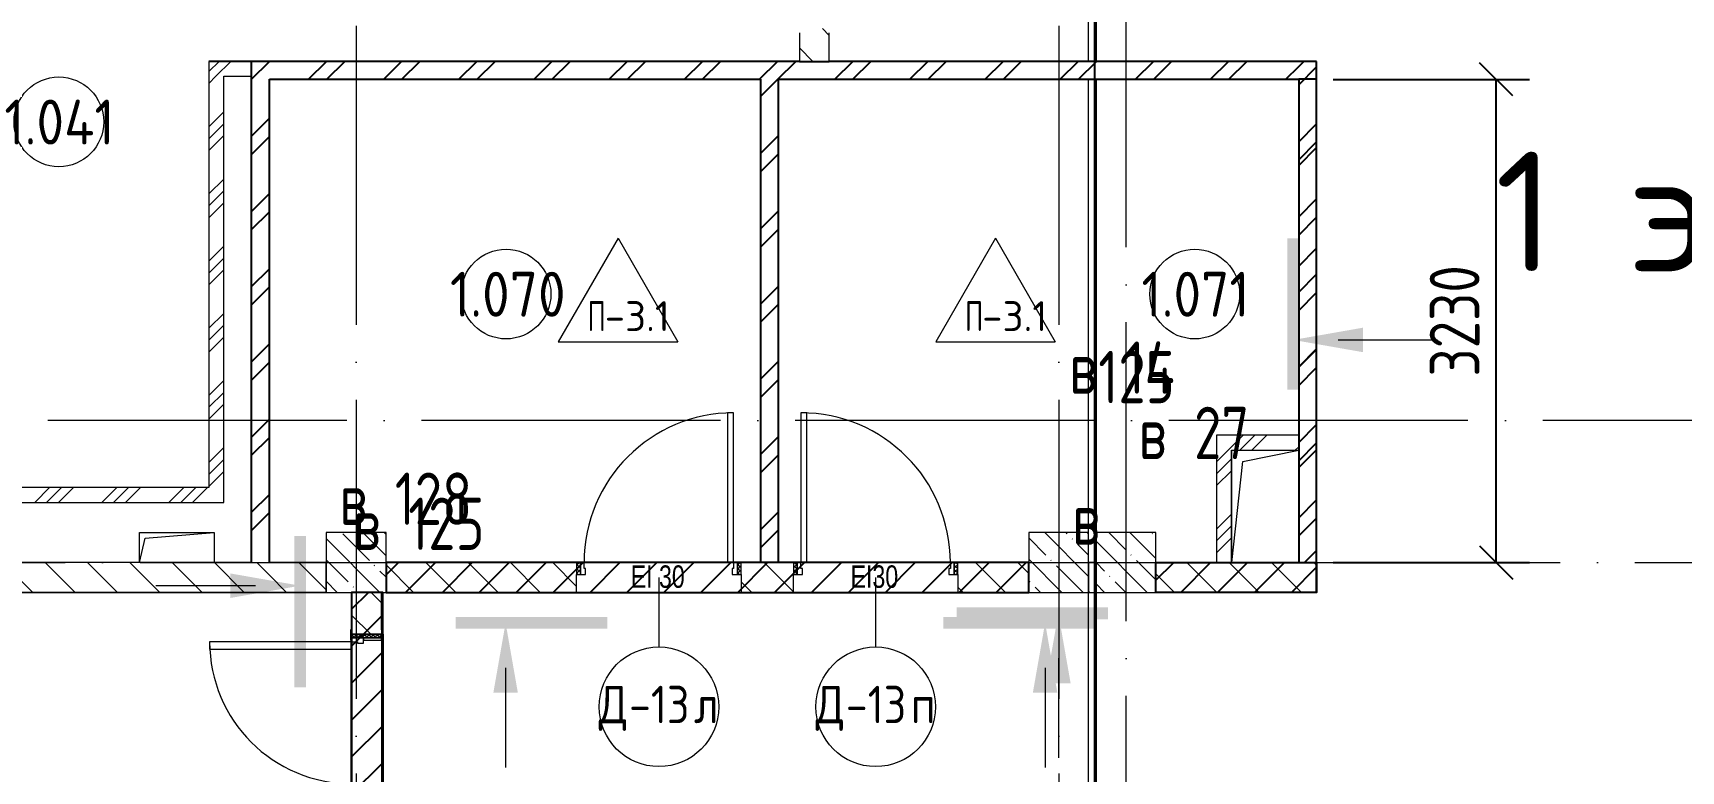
# Model space of a CAD drawing. Header units: millimetres. Extents: x -68946 to 690821, y -552984 to 293768.
# Drawn here: x 119026 to 130051, y 38580 to 43515 of the extents above; entities that cross this region are included whole.
import ezdxf

# ---------------------------------------------------------------- set-up
doc = ezdxf.new("R2010")
doc.units = ezdxf.units.MM
doc.linetypes.add('ADSK_Линия сетки', pattern=[2500, 2000, -250, 0, -250])
doc.linetypes.add('ADSK_Скрыто', pattern=[600, 300, -300])
doc.layers.get('Defpoints').update_dxf_attribs({"color": 250})
for name, color, linetype, lineweight in [('0) блоки', 250, 'Continuous', 25), ('A-AREA-____-IDEN', 250, 'Continuous', 9), ('A-DETL-GENF-OTLN', 250, 'Continuous', 5), ('A-DOOR-____-IDEN', 250, 'Continuous', 9), ('A-DOOR-____-MCUT', 250, 'Continuous', 5), ('A-DOOR-____-OTLN', 250, 'Continuous', 5), ('A-DOOR-FRAM-MCUT', 250, 'Continuous', 5), ('A-DOOR-FRAM-OTLN', 250, 'Continuous', 5), ('A-DOOR-GLAZ-MCUT', 250, 'Continuous', 5), ('A-FLOR-____-IDEN', 250, 'Continuous', 9), ('A-FLOR-____-OTLN', 250, 'Continuous', 9), ('A-GLAZ-____-OTLN', 250, 'Continuous', 5), ('A-WALL-____-MCUT', 250, 'Continuous', 13), ('A-WALL-____-PATT', 250, 'Continuous', 13), ('G-____-____-SYMB', 250, 'ADSK_Скрыто', 9), ('G-____-____-TEXT', 250, 'Continuous', 9), ('I-WALL-____-OTLN', 250, 'Continuous', 9), ('S-COLS-____-MCUT', 250, 'Continuous', 25), ('S-COLS-____-OTLN', 250, 'Continuous', 9), ('S-GRID-____-OTLN', 250, 'Continuous', 9)]:
    doc.layers.add(name, color=color, linetype=linetype, lineweight=lineweight)
doc.styles.add('Arial Narrow', font='ARIALN.TTF', dxfattribs={"width": 0.9, "height": 150})
doc.styles.add('GOST Common_1', font='', dxfattribs={"width": 0.9, "height": 250})
doc.styles.add('GOST Common_2', font='', dxfattribs={"width": 0.8, "height": 350})
doc.styles.add('ISOCPEUR_1', font='isocpeur.ttf', dxfattribs={"width": 0.9, "height": 250})
doc.styles.add('ISOCPEUR_2', font='isocpeur.ttf', dxfattribs={"height": 160})
doc.styles.add('ISOCPEUR_6', font='isocpeur.ttf', dxfattribs={"height": 3.5})
doc.styles.get("Standard").update_dxf_attribs({"font": 'ГОСТ тип А.ttf'})
doc.styles.get('GOST Common_1').set_extended_font_data('GOST Common')
doc.styles.get('GOST Common_2').set_extended_font_data('GOST Common')
doc.dimstyles.new('А3', dxfattribs={"dimtxt": 333, "dimasz": 222, "dimexe": 222, "dimexo": 111, "dimgap": 111, "dimtad": 1, "dimtoh": 1, "dimdec": 0, "dimrnd": 0.0015, "dimzin": 0, "dimdsep": 46, "dimtxsty": 'Standard', "dimblk": 'OBLIQUE', "dimcen": 0, "dimclrd": 7, "dimclre": 7, "dimclrt": 7, "dimadec": 0, "dimazin": 0, "dimtfac": 1, "dimtdec": 0, "dimtofl": 0, "dimtmove": 0, "dimatfit": 3, "dimfxl": 1, "dimtolj": 1, "dimtzin": 0, "dimarcsym": 0})
pattern_1 = [(135, (12287.91, -0.0006), (-141.42136, -141.42136), [])]
pattern_2 = [(45, (12287.9, -0.0006), (-224.5064, 224.5064), []), (45, (12367.3, -0.0006), (0, 449.0128), []), (45, (12208.54, -0.0006), (0, 449.0128), [])]
pattern_3 = [(45, (12287.9, -0.0006), (-251.4472, 251.4472), []), (45, (12287.9, 381), (-251.4472, 251.4472), [])]
pattern_4 = [(135, (1751.41, 164.685), (-14.14214, -14.14214), []), (225, (1751.41, 164.685), (14.14214, -14.14214), [])]
pattern_5 = [(45, (-371.384, 164.685), (-14.1421, 14.1421), []), (135, (-371.384, 164.685), (-14.1421, -14.1421), [])]
pattern_6 = [(135, (12287.91, -0.0006), (-142.5612, -142.5612), []), (135, (12430.48, -0.0006), (-142.5612, -142.5612), [252.016, -50.403, 3.353, -47.05])]

# ---------------------------------------------------------------- blocks, each defined once
blk = doc.blocks.new('Разрез - Номер вида спереди_3_5 мм-32550530-АР1_Кладочный план 1 этажа С2и3')
at = {"layer": 'G-____-____-SYMB', "linetype": 'Continuous'}
for points in [[(9.8, 0.4), (9.8, -0.39), (-0.33, -0.39), (-0.33, 0.4)], [(2.18, -4.67), (3, 0), (3.82, -4.67)]]:
    blk.add_hatch(color=256, dxfattribs=at).paths.add_polyline_path(points)
at = {"layer": 'G-____-____-SYMB', "linetype": 'Continuous', "lineweight": 20}
blk.add_line((3, -3), (3, -9.66), dxfattribs=at)
blk = doc.blocks.new('Разрез - Номер вида сзади_3_5 мм-32550532-АР1_Кладочный план 1 этажа С2и3')
at = {"layer": 'G-____-____-SYMB', "linetype": 'Continuous'}
for points in [[(9.8, 0.4), (9.8, -0.39), (-0.33, -0.39), (-0.33, 0.4)], [(2.18, -4.67), (3, 0), (3.82, -4.67)]]:
    blk.add_hatch(color=256, dxfattribs=at).paths.add_polyline_path(points)
at = {"layer": 'G-____-____-SYMB', "linetype": 'Continuous', "lineweight": 20}
blk.add_line((3, -3), (3, -9.66), dxfattribs=at)
blk = doc.blocks.new('Дверь_СКБ_1Ст - Д-13л_1100x2100h_Артистическая-36190798-АР1_Маркировочный план 1 этажа С2и3')
at = {"layer": 'A-DOOR-____-OTLN'}
h = blk.add_hatch(dxfattribs=at)
h.set_pattern_fill('FP_14', color=256, style=0, pattern_type=2)
h.set_pattern_definition(pattern_4)
h.paths.add_polyline_path([(562.5, 20), (561.7, 100), (537.5, 100), (537.5, 20)])
at = {"layer": 'A-DOOR-FRAM-OTLN'}
h = blk.add_hatch(dxfattribs=at)
h.set_pattern_fill('FP_15', color=256, style=0, pattern_type=2)
h.set_pattern_definition(pattern_5)
h.paths.add_polyline_path([(-512.5, 20), (-512.5, 100), (-537.5, 100), (-537.5, 20)])
at = {"layer": 'A-DOOR-____-MCUT'}
for p, q in [((512.5, 1100), (472.5, 1100)), ((472.5, 1100), (472.5, 100)), ((512.5, 100), (512.5, 1100)), ((472.5, 100), (512.5, 100))]:
    blk.add_line(p, q, dxfattribs=at)
at = {"layer": 'A-DOOR-____-OTLN'}
blk.add_arc((512.5, 100), 1000, 90, 180, dxfattribs=at)
at = {"layer": 'A-DOOR-FRAM-MCUT'}
for p, q in [((-512.5, 100), (-537.5, 100)), ((-537.5, 100), (-537.5, 20)), ((-537.5, 20), (-512.5, 20)), ((-487.5, 100), (-512.5, 100)), ((-512.5, 100), (-512.5, 20)), ((-512.5, 20), (-512.5, 100)), ((-512.5, 20), (-477.5, 20)), ((-487.5, 60), (-487.5, 100)), ((-477.5, 60), (-487.5, 60)), ((-477.5, 20), (-477.5, 60)), ((512.5, 60), (502.5, 60)), ((502.5, 60), (502.5, 20)), ((502.5, 20), (537.5, 20)), ((512.5, 100), (512.5, 60)), ((537.5, 100), (512.5, 100)), ((537.5, 20), (537.5, 100)), ((562.5, 100), (537.5, 100)), ((537.5, 100), (537.5, 20)), ((537.5, 20), (562.5, 20)), ((562.5, 20), (562.5, 100))]:
    blk.add_line(p, q, dxfattribs=at)
blk = doc.blocks.new('Дверь_СКБ_1Ст - Д-13п_1100x2100h_Артистическая-36206532-АР1_Маркировочный план 1 этажа С2и3')
at = {"layer": 'A-DOOR-____-OTLN'}
h = blk.add_hatch(dxfattribs=at)
h.set_pattern_fill('FP_14', color=256, style=0, pattern_type=2)
h.set_pattern_definition(pattern_4)
h.paths.add_polyline_path([(562.5, 20), (562.5, 100), (537.5, 100), (537.5, 20), (548.3, 20)])
at = {"layer": 'A-DOOR-FRAM-OTLN'}
h = blk.add_hatch(dxfattribs=at)
h.set_pattern_fill('FP_15', color=256, style=0, pattern_type=2)
h.set_pattern_definition(pattern_5)
h.paths.add_polyline_path([(-537.5, 20), (-512.5, 20), (-512.5, 100), (-537.5, 100)])
at = {"layer": 'A-DOOR-____-MCUT'}
for p, q in [((-487.5, 1100), (-487.5, 100)), ((-447.5, 1100), (-487.5, 1100)), ((-447.5, 100), (-447.5, 1100)), ((-487.5, 100), (-447.5, 100))]:
    blk.add_line(p, q, dxfattribs=at)
at = {"layer": 'A-DOOR-____-OTLN'}
blk.add_arc((-487.5, 100), 1000, 360, 90, dxfattribs=at)
at = {"layer": 'A-DOOR-FRAM-MCUT'}
for p, q in [((-512.5, 100), (-537.5, 100)), ((-537.5, 100), (-537.5, 20)), ((-537.5, 20), (-512.5, 20)), ((-487.5, 100), (-512.5, 100)), ((-512.5, 100), (-512.5, 20)), ((-512.5, 20), (-512.5, 100)), ((-512.5, 20), (-477.5, 20)), ((-487.5, 60), (-487.5, 100)), ((-477.5, 60), (-487.5, 60)), ((-477.5, 20), (-477.5, 60)), ((512.5, 60), (502.5, 60)), ((502.5, 60), (502.5, 20)), ((502.5, 20), (537.5, 20)), ((512.5, 100), (512.5, 60)), ((537.5, 100), (512.5, 100)), ((537.5, 20), (537.5, 100)), ((562.5, 100), (537.5, 100)), ((537.5, 100), (537.5, 20)), ((537.5, 20), (562.5, 20)), ((562.5, 20), (562.5, 100))]:
    blk.add_line(p, q, dxfattribs=at)
blk = doc.blocks.new('_Wn_-As_OpeningMEP_floor__Rectangular - _Wn_-As_OpeningMEP_floor__Rectangular-32466847-АР1_Маркировочный план 1 этажа С2и3')
at = {"layer": 'A-DETL-GENF-OTLN', "lineweight": 5}
for p, q in [((-250, -50), (-212, 112)), ((-212, 112), (250, 150))]:
    blk.add_line(p, q, dxfattribs=at)
blk = doc.blocks.new('_Wn_-As_OpeningMEP_floor__Rectangular - _Wn_-As_OpeningMEP_floor__Rectangular-34851373-АР1_Маркировочный план 1 этажа С2и3')
at = {"layer": 'A-DETL-GENF-OTLN', "lineweight": 5}
for p, q in [((-225, -325), (-150, 350)), ((-150, 350), (223, 425))]:
    blk.add_line(p, q, dxfattribs=at)
blk = doc.blocks.new('Дверь_СКБ_2Ст_Фрамуга2 - Н_ВВ-18_2700x2600h_Учебные помещения_Фрамуга справа 60 мин_-42055389-АР1_Маркировочный план 1 этажа С2и3')
at = {"layer": 'A-DOOR-____-OTLN'}
h = blk.add_hatch(dxfattribs=at)
h.set_pattern_fill('FP_158', color=256, style=0, pattern_type=2)
h.set_pattern_definition([(135, (951.411, 164.685), (-14.1421, -14.1421), []), (225, (951.411, 164.685), (14.1421, -14.1421), [])])
h.paths.add_polyline_path([(1337.5, 100), (1337.5, -100), (1362.5, -100), (1362.5, 100)])
at = {"layer": 'A-DOOR-FRAM-OTLN'}
h = blk.add_hatch(dxfattribs=at)
h.set_pattern_fill('FP_157', color=256, style=0, pattern_type=2)
h.set_pattern_definition([(45, (-1171.384, 164.685), (-14.1421, 14.1421), []), (135, (-1171.384, 164.685), (-14.1421, -14.1421), [])])
h.paths.add_polyline_path([(-1337.5, 83.1), (-1337.5, -100), (-1312.5, -100), (-1312.5, 100), (-1337.5, 100)])
at = {"layer": 'A-DOOR-____-MCUT'}
for p, q in [((-587.5, 1050), (-587.5, 100)), ((-537.5, 1050), (-587.5, 1050)), ((-537.5, 100), (-537.5, 1050)), ((1312.5, 1050), (1262.5, 1050)), ((1262.5, 1050), (1262.5, 100)), ((1312.5, 100), (1312.5, 1050)), ((1262.5, 100), (1312.5, 100))]:
    blk.add_line(p, q, dxfattribs=at)
at = {"layer": 'A-DOOR-____-OTLN'}
for centre, start, end in [((-587.5, 100), 0, 90), ((1312.5, 100), 90, 180)]:
    blk.add_arc(centre, 950, start, end, dxfattribs=at)
at = {"layer": 'A-DOOR-FRAM-MCUT'}
for p, q in [((-1297.5, 108), (-1367.5, 108)), ((-1367.5, 108), (-1367.5, 100)), ((-1367.5, 100), (-1297.5, 100)), ((-1312.5, 100), (-1337.5, 100)), ((-1337.5, 100), (-1337.5, -100)), ((-1312.5, 100), (-1312.5, 20)), ((-1087.5, 100), (-1312.5, 100)), ((-1312.5, -100), (-1312.5, 100)), ((-1312.5, 20), (-1087.5, 20)), ((-1297.5, 20), (-1312.5, 20)), ((-1312.5, 20), (-1312.5, -100)), ((-1297.5, 100), (-1297.5, 108)), ((-1297.5, 100), (-1297.5, 20)), ((-1297.5, -100), (-1297.5, 20)), ((-677.5, 100), (-677.5, 108)), ((-677.5, 108), (-607.5, 108)), ((-667.5, 108), (-597.5, 108)), ((-667.5, 100), (-667.5, 108)), ((-607.5, 108), (-607.5, 100)), ((-597.5, 108), (-597.5, 100)), ((1312.5, 60), (1302.5, 60)), ((1302.5, 60), (1302.5, 20)), ((1302.5, 20), (1337.5, 20)), ((1312.5, 100), (1312.5, 60)), ((1337.5, 100), (1312.5, 100)), ((1392.5, 108), (1322.5, 108)), ((1322.5, 108), (1322.5, 100)), ((1322.5, 100), (1392.5, 100)), ((1337.5, 20), (1322.5, 20)), ((1322.5, 20), (1322.5, -100)), ((1337.5, 20), (1337.5, 100)), ((1362.5, 100), (1337.5, 100)), ((1337.5, 100), (1337.5, -100)), ((1337.5, -100), (1337.5, 20)), ((1362.5, -100), (1362.5, 100)), ((1392.5, 100), (1392.5, 108)), ((-1297.5, -100), (-1367.5, -100)), ((-1367.5, -100), (-1367.5, -108)), ((-1367.5, -108), (-1297.5, -108)), ((-1337.5, -100), (-1312.5, -100)), ((-1312.5, -100), (-1297.5, -100)), ((-1297.5, -108), (-1297.5, -100)), ((1322.5, -100), (1337.5, -100)), ((1392.5, -100), (1322.5, -100)), ((1322.5, -100), (1322.5, -108)), ((1322.5, -108), (1392.5, -108)), ((1337.5, -100), (1362.5, -100)), ((1392.5, -108), (1392.5, -100))]:
    blk.add_line(p, q, dxfattribs=at)
at = {"layer": 'A-DOOR-GLAZ-MCUT'}
for p, q in [((-1297.5, 70), (-1087.5, 70)), ((-1297.5, 50), (-1087.5, 50))]:
    blk.add_line(p, q, dxfattribs=at)
blk = doc.blocks.new('AAR_СКБ_Марка_Помещения_мал - Номер-28977439-АР1_Маркировочный план 1 этажа С2и3')
at = {"layer": 'A-AREA-____-IDEN'}
blk.add_circle((-0.03, 0), 3, dxfattribs=at)
blk = doc.blocks.new('AAR_СКБ_Марка_Перекрытия - Марка пола-17325028-АР1_Маркировочный план 1 этажа С2и3')
at = {"layer": 'A-FLOR-____-IDEN'}
for p, q in [((0, 6.93), (-4, 0)), ((0, 6.93), (4, 0)), ((-4, 0), (4, 0))]:
    blk.add_line(p, q, dxfattribs=at)
blk = doc.blocks.new('ADSK_Марка_Дверь - Типоразмер_ADSK_Марка-30565456-АР1_Маркировочный план 1 этажа С2и3')
at = {"layer": 'A-DOOR-____-IDEN'}
blk.add_circle((0, 0), 4, dxfattribs=at)
blk = doc.blocks.new('_Oblique')
at = {"color": 0, "linetype": 'ByBlock', "lineweight": -2}
blk.add_line((-0.5, -0.5), (0.5, 0.5), dxfattribs=at)
blk = doc.blocks.new('*D5447')
at = {"color": 7, "lineweight": -2, "transparency": 16777216}
for p, q in [((127724, 43205), (129036, 43205)), ((128814, 39975), (128814, 43205)), ((127724, 39975), (129036, 39975))]:
    blk.add_line(p, q, dxfattribs=at)
at = {"layer": 'Defpoints', "color": 0, "lineweight": 30, "transparency": 16777216}
for p in [(127613, 43205), (128814, 43205), (127613, 39975)]:
    blk.add_point(p, dxfattribs=at)
at = {"color": 7, "lineweight": -2, "transparency": 16777216, "xscale": 222, "yscale": 222, "zscale": 222}
for p, rotation in [((128814, 43205), 90), ((128814, 39975), 270)]:
    blk.add_blockref('_Oblique', p, dxfattribs=dict(at, rotation=rotation))
at = {"color": 7, "transparency": 16777216, "insert": (128536, 41590), "char_height": 333, "attachment_point": 5, "rotation": 90}
blk.add_mtext('\\A1;3230', dxfattribs=at)

msp = doc.modelspace()

# ---------------------------------------------------------------- hatches: boundary and pattern name
at = {"layer": '0) блоки'}
h = msp.add_hatch(dxfattribs=at)
h.set_pattern_fill('FP_4', color=256, style=0, pattern_type=2)
h.set_pattern_definition(pattern_3)
h.paths.add_polyline_path([(120608.9138, 39975.023), (120608.9138, 43325.1926), (120488.9138, 43325.1926), (120488.9138, 39975.023)])
h = msp.add_hatch(dxfattribs=at)
h.set_pattern_fill('FP_4', color=256, style=0, pattern_type=2)
h.set_pattern_definition(pattern_3)
h.paths.add_polyline_path([(125687.8919, 43205.1926), (127492.9138, 43205.1926), (127492.9138, 43325.1926), (120608.9138, 43325.1926), (120608.9138, 43205.1926), (125645.2287, 43205.1926)])
h = msp.add_hatch(dxfattribs=at)
h.set_pattern_fill('FP_4', color=256, style=0, pattern_type=2)
h.set_pattern_definition(pattern_3)
h.paths.add_polyline_path([(127494.9665, 39975.023), (127612.9138, 39975.023), (127612.9138, 43325.1926), (127492.9138, 43325.1926), (127492.9138, 39975.023)])
h = msp.add_hatch(dxfattribs=at)
h.set_pattern_fill('FP_4', color=256, style=0, pattern_type=2)
h.set_pattern_definition(pattern_3)
h.paths.add_polyline_path([(124012.9138, 39975.023), (124012.9138, 43205.1926), (123892.9138, 43205.1926), (123892.9138, 39975.023), (123937.9138, 39975.023)])
h = msp.add_hatch(dxfattribs=at)
h.set_pattern_fill('ANSI31', color=256, scale=150)
h.paths.add_polyline_path([(127492.9138, 39975.023), (127612.9138, 39975.023), (127612.9138, 43205.1926), (127492.9138, 43205.1926)])
h = msp.add_hatch(dxfattribs=at)
h.set_pattern_fill('ANSI31', color=256, scale=55)
h.paths.add_polyline_path([(125687.8919, 39975), (121387.8919, 39975), (121387.8919, 39774.9994), (125687.8919, 39774.9994)])
h.paths.add_polyline_path([(121357.9147, 35774.9403), (117387.8919, 35774.9403), (117387.8919, 35974.9994), (121357.9147, 35974.9994)])
h = msp.add_hatch(dxfattribs=at)
h.set_pattern_fill('ANSI31', color=256, scale=55)
h.paths.add_polyline_path([(126537.8919, 39975.023), (127612.9138, 39975.023), (127612.9138, 39775.023), (126537.8919, 39775.023)])
h = msp.add_hatch(dxfattribs=at)
h.set_pattern_fill('ANSI31', color=256, scale=55)
h.paths.add_polyline_path([(121157.9147, 35974.9403), (121366.3492, 35974.9403), (121366.3492, 39774.9994), (121157.9147, 39774.9994)])
h.paths.add_polyline_path([(125687.8919, 35974.9994), (121657.9147, 35974.9994), (121657.9147, 35774.9403), (125687.8919, 35774.9403)])
at = {"layer": 'A-WALL-____-PATT', "lineweight": 15, "true_color": 0x000000}
h = msp.add_hatch(dxfattribs=at)
h.set_pattern_fill('FP_2', color=18, style=0, pattern_type=2)
h.set_pattern_definition(pattern_1)
h.paths.add_polyline_path([(124152.9138, 43325.1926), (124352.9138, 43325.1926), (124352.9138, 43545.0377), (124152.9138, 43545.0377), (124152.9138, 43515.0377)])
h.paths.add_polyline_path([(124192.9138, 45245.0377), (124352.9138, 45245.0377), (124352.9138, 45525), (124152.9138, 45525), (124152.9138, 45245.0377)])
h = msp.add_hatch(dxfattribs=at)
h.set_pattern_fill('FP_5', color=18, style=0, pattern_type=2)
h.set_pattern_definition(pattern_2)
h.paths.add_polyline_path([(120488.9138, 43225.1926), (120488.9138, 43325.1926), (120202.9138, 43325.1926), (120202.9138, 43225.1926), (120302.9138, 43225.1926)])
h = msp.add_hatch(dxfattribs=at)
h.set_pattern_fill('FP_5', color=18, style=0, pattern_type=2)
h.set_pattern_definition(pattern_2)
h.paths.add_polyline_path([(120202.9138, 40475.023), (120302.9138, 40475.023), (120302.9138, 43225.1926), (120202.9138, 43225.1926), (120202.9138, 41030.2707)])
h = msp.add_hatch(dxfattribs=at)
h.set_pattern_fill('FP_5', color=18, style=0, pattern_type=2)
h.set_pattern_definition(pattern_2)
h.paths.add_polyline_path([(126942.9138, 39975.023), (127042.9138, 39975.023), (127042.9138, 40825.023), (126942.9138, 40825.023), (126942.9138, 40174.9994)])
h = msp.add_hatch(dxfattribs=at)
h.set_pattern_fill('FP_5', color=18, style=0, pattern_type=2)
h.set_pattern_definition(pattern_2)
h.paths.add_polyline_path([(127044.9665, 40725.023), (127492.9138, 40725.023), (127492.9138, 40825.023), (127042.9138, 40825.023), (127042.9138, 40725.023)])
h = msp.add_hatch(dxfattribs=at)
h.set_pattern_fill('FP_5', color=18, style=0, pattern_type=2)
h.set_pattern_definition(pattern_2)
h.paths.add_polyline_path([(120237.9334, 40375.023), (120302.9138, 40375.023), (120302.9138, 40475.023), (117737.9005, 40475.023), (117737.9005, 40375.023), (120202.9138, 40375.023)])
h.paths.add_polyline_path([(117537.8919, 40375.023), (117537.9005, 40375.023), (117537.8919, 40475.023)])
h.paths.add_polyline_path([(115805.5828, 40375.023), (116837.9005, 40375.023), (116837.9005, 40475.023), (115522.9005, 40475.023), (115522.9005, 40375.023), (115588.6122, 40375.023)])
h.paths.add_polyline_path([(115222.9005, 40375.023), (115222.9005, 40475.023), (115122.9005, 40475.023), (115122.9005, 40375.023), (115150.5869, 40375.023)])
h = msp.add_hatch(dxfattribs=at)
h.set_pattern_fill('FP_2', color=18, style=0, pattern_type=2)
h.set_pattern_definition(pattern_1)
h.paths.add_polyline_path([(110957.9138, 39775.023), (111237.8919, 39775.023), (111237.8919, 39975.023), (110927.9138, 39975.023), (110927.9138, 39775.023)])
h.paths.add_polyline_path([(120521.7793, 39775.023), (120608.9138, 39775.023), (120608.9138, 39975.023), (117537.8919, 39975.023), (117537.8919, 39775.023), (120391.5063, 39775.023)])
h.paths.add_polyline_path([(114412.9005, 39775.023), (114872.9005, 39775.023), (114872.9001, 39975.023), (114412.9005, 39975.023)])
h.paths.add_polyline_path([(117037.8919, 39775.023), (117037.8919, 39975.023), (115372.9005, 39975.023), (115372.9005, 39775.023), (116587.9144, 39775.023)])
h.paths.add_polyline_path([(113206.2618, 39775.023), (113312.9005, 39775.023), (113312.9005, 39975.023), (112797.9005, 39975.023), (112797.9005, 39973.407), (111737.8919, 39973.407), (111737.8919, 39775.023), (113197.9005, 39775.023)])
h.paths.add_polyline_path([(105972.666, 39775.023), (109827.9138, 39775.023), (109827.9138, 39975.023), (105937.8919, 39974.1637), (105937.9138, 39775.0243), (105942.3609, 39775.023)])
h = msp.add_hatch(dxfattribs=at)
h.set_pattern_fill('FP_2', color=18, style=0, pattern_type=2)
h.set_pattern_definition(pattern_1)
h.paths.add_polyline_path([(127494.9665, 39775.023), (127612.9138, 39775.023), (127612.9138, 39975.023), (126537.8919, 39975.023), (126537.8919, 39775.023), (127492.9138, 39775.023)])
h.paths.add_polyline_path([(124112.8919, 39775.023), (124112.8919, 39975.023), (123762.9138, 39975.023), (123762.9138, 39775.023), (124012.9138, 39775.023)])
h.paths.add_polyline_path([(122662.9138, 39775.023), (122662.9138, 39975.023), (121387.8919, 39975.023), (121387.8919, 39775.023)])
h.paths.add_polyline_path([(126087.8919, 39775.023), (126137.8919, 39775.023), (126137.8919, 39975.023), (126087.8919, 39975.023), (126087.8919, 39950.026)])
h.paths.add_polyline_path([(125687.8919, 39775.023), (125687.8919, 39975.023), (125212.8919, 39975.023), (125212.8919, 39775.023), (125662.9138, 39775.023)])
h.paths.add_polyline_path([(120809.9147, 39775.023), (120987.8919, 39775.023), (120987.8919, 39975.023), (120608.9138, 39975.023), (120608.9138, 39775.023), (120808.5414, 39775.023)])
h = msp.add_hatch(dxfattribs=at)
h.set_pattern_fill('FP_2', color=18, style=0, pattern_type=2)
h.set_pattern_definition(pattern_1)
h.paths.add_polyline_path([(121357.4301, 35974.9403), (121357.9147, 35974.9696), (121357.9147, 36794.9403), (121157.9147, 36794.9403), (121157.9147, 35974.9403)])
h.paths.add_polyline_path([(121237.9147, 39494.9403), (121357.9147, 39494.9403), (121357.8978, 39774.9994), (121157.9147, 39774.9661), (121157.9147, 39494.9403)])
at = {"layer": 'S-COLS-____-OTLN', "lineweight": 5, "true_color": 0x000000}
h = msp.add_hatch(dxfattribs=at)
h.set_pattern_fill('FP_1', color=18, style=0, pattern_type=2)
h.set_pattern_definition(pattern_6)
h.paths.add_polyline_path([(121357.9147, 39774.9994), (121387.8919, 39775.023), (121387.8919, 40174.9994), (120987.8919, 40174.9994), (120987.8919, 39774.9994), (121157.9147, 39774.9994)])
h = msp.add_hatch(dxfattribs=at)
h.set_pattern_fill('FP_1', color=18, style=0, pattern_type=2)
h.set_pattern_definition(pattern_6)
h.paths.add_polyline_path([(125687.8919, 39774.9994), (126087.8919, 39775.023), (126087.8919, 40174.9994), (125687.8919, 40174.9994), (125687.8919, 39775.023)])
h = msp.add_hatch(dxfattribs=at)
h.set_pattern_fill('FP_1', color=18, style=0, pattern_type=2)
h.set_pattern_definition(pattern_6)
h.paths.add_polyline_path([(126537.7791, 39774.9994), (126537.8919, 39775.023), (126537.8919, 40174.9994), (126137.8919, 40174.9994), (126137.8919, 39774.9994), (126531.4222, 39774.9994)])

# ---------------------------------------------------------------- linework, layer by layer
at = {"color": 1}
msp.add_lwpolyline([(173774.1788, 68376.857), (126127.8919, 68376.857), (126127.8919, -4557.0324), (173774.1788, -4557.0324)], close=True, dxfattribs=at)
at = {"layer": '0) блоки'}
for p, q in [((124152.9138, 43325.1926), (120202.9138, 43325.1926)), ((120488.9138, 39975.023), (120488.9138, 43325.1926)), ((124152.9138, 43325.1926), (124352.9138, 43325.1926)), ((127612.9138, 43325.1926), (124352.9138, 43325.1926)), ((127612.9138, 39775.023), (127612.9138, 43325.1926)), ((120608.9138, 39975.023), (120608.9138, 43205.1926)), ((120608.9138, 43205.1926), (123892.9138, 43205.1926)), ((123892.9138, 43205.1926), (123892.9138, 39975.023)), ((124012.9138, 43205.1926), (127492.9138, 43205.1926)), ((124012.9138, 39975.023), (124012.9138, 43205.1926)), ((127492.9138, 43205.1926), (127492.9138, 39975.023))]:
    msp.add_line(p, q, dxfattribs=at)
for points in [[(127492.9138, 39975.023), (127612.9138, 39975.023), (127612.9138, 43205.1926), (127492.9138, 43205.1926)], [(125687.8919, 39975), (121387.8919, 39975), (121387.8919, 39774.9994), (125687.8919, 39774.9994)], [(126537.8919, 39975.023), (127612.9138, 39975.023), (127612.9138, 39775.023), (126537.8919, 39775.023)], [(121157.9147, 35974.9403), (121366.3492, 35974.9403), (121366.3492, 39774.9994), (121157.9147, 39774.9994)], [(121157.9147, 39494.9403), (121366.3492, 39494.9403), (121366.3492, 36794.5228), (121157.9147, 36794.5228)]]:
    msp.add_lwpolyline(points, close=True, dxfattribs=at)
at = {"layer": 'A-DOOR-____-IDEN', "color": 18, "true_color": 0x000000}
for p, q in [((123212.9138, 39875.023), (123212.9138, 39409.6824)), ((124662.8919, 39875.023), (124662.8919, 39409.6824))]:
    msp.add_line(p, q, dxfattribs=at)
at = {"layer": 'A-FLOR-____-OTLN', "color": 18, "lineweight": 5, "true_color": 0x000000}
for p, q in [((126087.8919, 43325.1926), (126087.8919, 45324.9994)), ((126137.8919, 45324.9994), (126137.8919, 43325.1926)), ((126087.8919, 40174.9994), (126087.8919, 43205.1926)), ((126137.8919, 43205.1926), (126137.8919, 40174.9994)), ((127044.9665, 39975.023), (127044.9665, 40725.023)), ((119737.9334, 39975.023), (119737.9334, 40175.023)), ((119737.9334, 40175.023), (120237.9334, 40175.023)), ((120237.9334, 40175.023), (120237.9334, 39975.023)), ((122712.9138, 39975.023), (123672.9138, 39975.023)), ((125162.8919, 39975.023), (124202.8919, 39975.023)), ((124202.8919, 39975.023), (125162.8919, 39975.023)), ((120987.8919, 39774.9661), (117537.8919, 39774.9661)), ((126087.8919, 35974.9994), (126087.8919, 39774.9994)), ((126137.8919, 39774.9994), (126137.8919, 35974.9994)), ((121157.9147, 39394.9403), (121157.9147, 37644.9403))]:
    msp.add_line(p, q, dxfattribs=at)
at = {"layer": 'A-WALL-____-MCUT', "color": 18, "lineweight": 15, "true_color": 0x000000}
for p, q in [((124152.9138, 43515.0377), (124152.9138, 43325.1926)), ((124352.9138, 43325.1926), (124352.9138, 43515.0377)), ((120202.9138, 43325.1926), (120202.9138, 40475.023)), ((120302.9138, 40375.023), (120302.9138, 43225.1926)), ((120302.9138, 43225.1926), (120488.9138, 43225.1926)), ((126942.9138, 40825.023), (126942.9138, 39975.023)), ((127492.9138, 40825.023), (126942.9138, 40825.023)), ((127042.9138, 39975.023), (127042.9138, 40725.023)), ((127042.9138, 40725.023), (127492.9138, 40725.023)), ((120202.9138, 40475.023), (117727.9005, 40475.023)), ((117537.9005, 40375.023), (120302.9138, 40375.023)), ((120488.9138, 39975.023), (117537.8919, 39975.023)), ((120488.9138, 39975.023), (120608.9138, 39975.023)), ((120987.8919, 39975.023), (120608.9138, 39975.023)), ((120987.8919, 39775.023), (120987.8919, 39975.023)), ((122662.9138, 39975.023), (121387.8919, 39975.023)), ((121387.8919, 39975.023), (121387.8919, 39775.023)), ((123892.9138, 39975.023), (123762.9138, 39975.023)), ((123892.9138, 39975.023), (124012.9138, 39975.023)), ((124112.8919, 39975.023), (124012.9138, 39975.023)), ((125687.8919, 39975.023), (125212.8919, 39975.023)), ((125687.8919, 39775.023), (125687.8919, 39975.023)), ((126137.8919, 39975.023), (126087.8919, 39975.023)), ((126087.8919, 39975.023), (126087.8919, 39775.023)), ((126137.8919, 39775.023), (126137.8919, 39975.023)), ((127492.9138, 39975.023), (126537.8919, 39975.023)), ((126537.8919, 39975.023), (126537.8919, 39775.023)), ((127492.9138, 39975.023), (127612.9138, 39975.023)), ((122662.9138, 39775.023), (122662.9138, 39895.023)), ((123762.9138, 39895.023), (123762.9138, 39775.023)), ((124112.8919, 39775.023), (124112.8919, 39895.023)), ((125212.8919, 39895.023), (125212.8919, 39775.023)), ((117537.8919, 39775.023), (120608.9138, 39775.023)), ((120608.9138, 39775.023), (120987.8919, 39775.023)), ((121357.9147, 39775.023), (121157.9147, 39775.023)), ((121157.9147, 39775.023), (121157.9147, 39524.9403)), ((121357.9147, 39524.9403), (121357.9147, 39775.023)), ((121387.8919, 39775.023), (122662.9138, 39775.023)), ((123762.9138, 39775.023), (124112.8919, 39775.023)), ((125212.8919, 39775.023), (125687.8919, 39775.023)), ((126087.8919, 39775.023), (126137.8919, 39775.023)), ((126537.8919, 39775.023), (127612.9138, 39775.023))]:
    msp.add_line(p, q, dxfattribs=at)
at = {"layer": 'I-WALL-____-OTLN', "color": 18, "lineweight": 15, "true_color": 0x000000}
for p, q in [((122712.9138, 39975.023), (123672.9138, 39975.023)), ((124202.8919, 39975.023), (125162.8919, 39975.023)), ((123762.9138, 39775.023), (122662.9138, 39775.023)), ((125212.8919, 39775.023), (124112.8919, 39775.023)), ((121357.9147, 39454.9403), (121357.9147, 37644.9403))]:
    msp.add_line(p, q, dxfattribs=at)
at = {"layer": 'S-COLS-____-MCUT', "color": 18, "lineweight": 5, "true_color": 0x000000}
for p, q in [((121387.8919, 40174.9994), (120987.8919, 40174.9994)), ((120987.8919, 40174.9994), (120987.8919, 39975.023)), ((121387.8919, 39975.023), (121387.8919, 40174.9994)), ((126087.8919, 40174.9994), (125687.8919, 40174.9994)), ((125687.8919, 40174.9994), (125687.8919, 39975.023)), ((126087.8919, 39975.023), (126087.8919, 40174.9994)), ((126537.8919, 40174.9994), (126137.8919, 40174.9994)), ((126137.8919, 40174.9994), (126137.8919, 39975.023)), ((126537.8919, 39975.023), (126537.8919, 40174.9994)), ((120987.8919, 39774.9994), (121387.8919, 39774.9994)), ((125687.8919, 39774.9994), (126087.8919, 39774.9994)), ((126137.8919, 39774.9994), (126537.8919, 39774.9994))]:
    msp.add_line(p, q, dxfattribs=at)
at = {"layer": 'S-COLS-____-OTLN', "color": 18, "lineweight": 5, "true_color": 0x000000}
for p, q in [((120987.8919, 39975.023), (120987.8919, 39774.9994)), ((121387.8919, 39774.9994), (121387.8919, 39975.023)), ((125687.8919, 39975.023), (125687.8919, 39774.9994)), ((126087.8919, 39774.9994), (126087.8919, 39975.023)), ((126137.8919, 39975.023), (126137.8919, 39774.9994)), ((126537.8919, 39774.9994), (126537.8919, 39975.023))]:
    msp.add_line(p, q, dxfattribs=at)
at = {"layer": 'S-GRID-____-OTLN', "color": 18, "linetype": 'ADSK_Линия сетки', "true_color": 0x000000}
for p, q in [((121187.9138, 61063.6538), (121187.9138, -2919.5356)), ((125887.9138, 61063.6538), (125887.9138, -1649.5356)), ((126337.9138, -2919.5356), (126337.9138, 59793.6538)), ((168626.8279, 40925), (111607.9138, 40925)), ((77240.3519, 39975), (168626.8279, 39975))]:
    msp.add_line(p, q, dxfattribs=at)

# ---------------------------------------------------------------- block references
at = {"layer": 'A-AREA-____-IDEN', "color": 18, "true_color": 0x000000, "xscale": 99.99999999999993, "yscale": 99.99999999999993, "zscale": 99.99999999999993}
for p in [(119202.3966, 42920.721), (122193.7185, 41769.5413), (126800.6432, 41769.5413)]:
    msp.add_blockref('AAR_СКБ_Марка_Помещения_мал - Номер-28977439-АР1_Маркировочный план 1 этажа С2и3', p, dxfattribs=at)
at = {"layer": 'A-DOOR-____-IDEN', "color": 18, "true_color": 0x000000, "xscale": 99.99999999999993, "yscale": 99.99999999999993, "zscale": 99.99999999999993}
for p in [(123213.3712, 39009.6824), (124663.3493, 39009.6824)]:
    msp.add_blockref('ADSK_Марка_Дверь - Типоразмер_ADSK_Марка-30565456-АР1_Маркировочный план 1 этажа С2и3', p, dxfattribs=at)
at = {"layer": 'A-DOOR-____-OTLN', "color": 18, "true_color": 0x000000}
for name, p in [('Дверь_СКБ_1Ст - Д-13л_1100x2100h_Артистическая-36190798-АР1_Маркировочный план 1 этажа С2и3', (123200.4138, 39875.023)), ('Дверь_СКБ_1Ст - Д-13п_1100x2100h_Артистическая-36206532-АР1_Маркировочный план 1 этажа С2и3', (124650.3919, 39875.023))]:
    msp.add_blockref(name, p, dxfattribs=at)
at = {"layer": 'A-DOOR-____-OTLN', "color": 18, "true_color": 0x000000, "rotation": 90}
msp.add_blockref('Дверь_СКБ_2Ст_Фрамуга2 - Н_ВВ-18_2700x2600h_Учебные помещения_Фрамуга справа 60 мин_-42055389-АР1_Маркировочный план 1 этажа С2и3', (121257.9147, 38132.4403), dxfattribs=at)
at = {"layer": 'A-FLOR-____-IDEN', "color": 18, "true_color": 0x000000, "xscale": 99.99999999999993, "yscale": 99.99999999999993, "zscale": 99.99999999999993}
for p in [(122939.99, 41450.5481), (125464.9432, 41450.5481)]:
    msp.add_blockref('AAR_СКБ_Марка_Перекрытия - Марка пола-17325028-АР1_Маркировочный план 1 этажа С2и3', p, dxfattribs=at)
at = {"layer": 'A-GLAZ-____-OTLN', "color": 18, "true_color": 0x000000}
for name, p in [('_Wn_-As_OpeningMEP_floor__Rectangular - _Wn_-As_OpeningMEP_floor__Rectangular-34851373-АР1_Маркировочный план 1 этажа С2и3', (127269.9665, 40300.023)), ('_Wn_-As_OpeningMEP_floor__Rectangular - _Wn_-As_OpeningMEP_floor__Rectangular-32466847-АР1_Маркировочный план 1 этажа С2и3', (119987.9334, 40025.023))]:
    msp.add_blockref(name, p, dxfattribs=at)
at = {"layer": 'G-____-____-SYMB', "linetype": 'Continuous', "xscale": 99.99999999999993, "yscale": 99.99999999999993, "zscale": 99.99999999999993}
for p, rotation in [((127456.6139, 41162.6622), 89.99999999999947), ((120813.5607, 40119.3593), 269.9999999999996)]:
    msp.add_blockref('Разрез - Номер вида сзади_3_5 мм-32550532-АР1_Кладочный план 1 этажа С2и3', p, dxfattribs=dict(at, rotation=rotation))
msp.add_blockref('Разрез - Номер вида сзади_3_5 мм-32550532-АР1_Кладочный план 1 этажа С2и3', (121887.7023, 39570.8863), dxfattribs=at)
at = {"layer": 'G-____-____-SYMB', "linetype": 'Continuous', "lineweight": 40, "extrusion": (0, 0, -1), "xscale": 99.99999999999993, "yscale": 99.99999999999993, "zscale": 99.99999999999993}
for p in [(-126096.6652, 39570.8863), (-126185.3924, 39633.9695)]:
    msp.add_blockref('Разрез - Номер вида спереди_3_5 мм-32550530-АР1_Кладочный план 1 этажа С2и3', p, dxfattribs=at)

# ---------------------------------------------------------------- texts
at = {"layer": 'A-AREA-____-IDEN', "color": 18, "true_color": 0x000000, "char_height": 300, "attachment_point": 1, "style": 'ISOCPEUR_1'}
for s, insert, width in [('1.041', (118834.4574, 43069.3808), 583.6285), ('1.070', (121815.3793, 41918.2011), 609.2825), ('1.071', (126440.704, 41918.2011), 564.388)]:
    msp.add_mtext(s, dxfattribs=dict(at, insert=insert, width=width))
at = {"layer": 'A-DOOR-____-IDEN', "color": 18, "true_color": 0x000000, "attachment_point": 1}
for s, insert, char_height, width, style in [('EI 30', (123024.8064, 39955.1716), 150, 447.341625, 'Arial Narrow'), ('EI30', (124495.4845, 39955.1716), 150, 396.835312, 'Arial Narrow'), ('\\fGOST Common|b0|i0|c204|p34|;\\W.9;Д', (122811.0638, 39150.1329), 250, 245.316375, 'GOST Common_1'), ('-13', (123013.4701, 39150.1329), 250, 526.708687, 'GOST Common_1'), ('\\fGOST Common|b0|i0|c204|p34|;\\W.9;Д', (124261.0419, 39150.1329), 250, 245.316375, 'GOST Common_1'), ('-13', (124463.4482, 39150.1329), 250, 526.708687, 'GOST Common_1'), ('\\fGOST Common|b0|i0|c204|p34|;\\W.9;л', (123448.0482, 39150.1329), 250, 194.810062, 'GOST Common_1'), ('\\fGOST Common|b0|i0|c204|p34|;\\W.9;п', (124898.0263, 39150.1329), 250, 194.810062, 'GOST Common_1')]:
    msp.add_mtext(s, dxfattribs=dict(at, insert=insert, char_height=char_height, width=width, style=style))
at = {"layer": 'A-FLOR-____-IDEN', "color": 18, "true_color": 0x000000, "char_height": 200, "attachment_point": 1, "style": 'ISOCPEUR_2'}
for s, insert, width in [('\\fISOCPEUR|b0|i0|c204|p34|;\\W.7;П', (122734.755, 41721.9339), 140.295312), ('-3.1', (122850.5103, 41721.9339), 381.60325), ('\\fISOCPEUR|b0|i0|c204|p34|;\\W.7;П', (125259.7083, 41721.9339), 140.295312), ('-3.1', (125375.4635, 41721.9339), 381.60325)]:
    msp.add_mtext(s, dxfattribs=dict(at, insert=insert, width=width))
at = {"layer": 'G-____-____-SYMB', "linetype": 'Continuous', "char_height": 350, "attachment_point": 1, "style": 'GOST Common_2'}
for s, insert, width in [(' 14', (126158.7509, 41452.6119), 557.9745), ('\\fGOST Common|b0|i0|c204|p34|;\\W.8;в', (125957.6675, 41452.6119), 243.713), (' 125', (125982.8236, 41389.5286), 769.62), (' 27', (126623.0969, 41015.932), 602.869), ('\\fGOST Common|b0|i0|c204|p34|;\\W.8;в', (126422.0135, 41015.932), 243.713), (' 128', (121276.4445, 40575.902), 769.62), ('\\fGOST Common|b0|i0|c204|p34|;\\W.8;в', (121075.3611, 40575.902), 243.713), (' 125', (121366.3492, 40408.3929), 769.62), ('\\fGOST Common|b0|i0|c204|p34|;\\W.8;в', (121165.2659, 40408.3929), 243.713), ('\\fGOST Common|b0|i0|c204|p34|;\\W.8;в', (125977.5016, 40443.1921), 243.713)]:
    msp.add_mtext(s, dxfattribs=dict(at, insert=insert, width=width))
at = {"layer": 'G-____-____-TEXT', "color": 7, "insert": (128805.7985, 42721.3096), "char_height": 800, "width": 18169.734652, "attachment_point": 1, "style": 'ISOCPEUR_6'}
msp.add_mtext('1 этаж, 3 секция', dxfattribs=at)

# ---------------------------------------------------------------- dimensions: what is measured, and where the dimension line sits
dim = msp.add_linear_dim(base=(128813.8755, 43205.1926), p1=(127612.9138, 39975.023), p2=(127612.9138, 43205.1926), angle=90, dimstyle='А3')
dim.commit()
dim.dimension.update_dxf_attribs({"geometry": '*D5447', "text_midpoint": (128536.3755, 41590.1078)})

doc.saveas('drawing.dxf')
